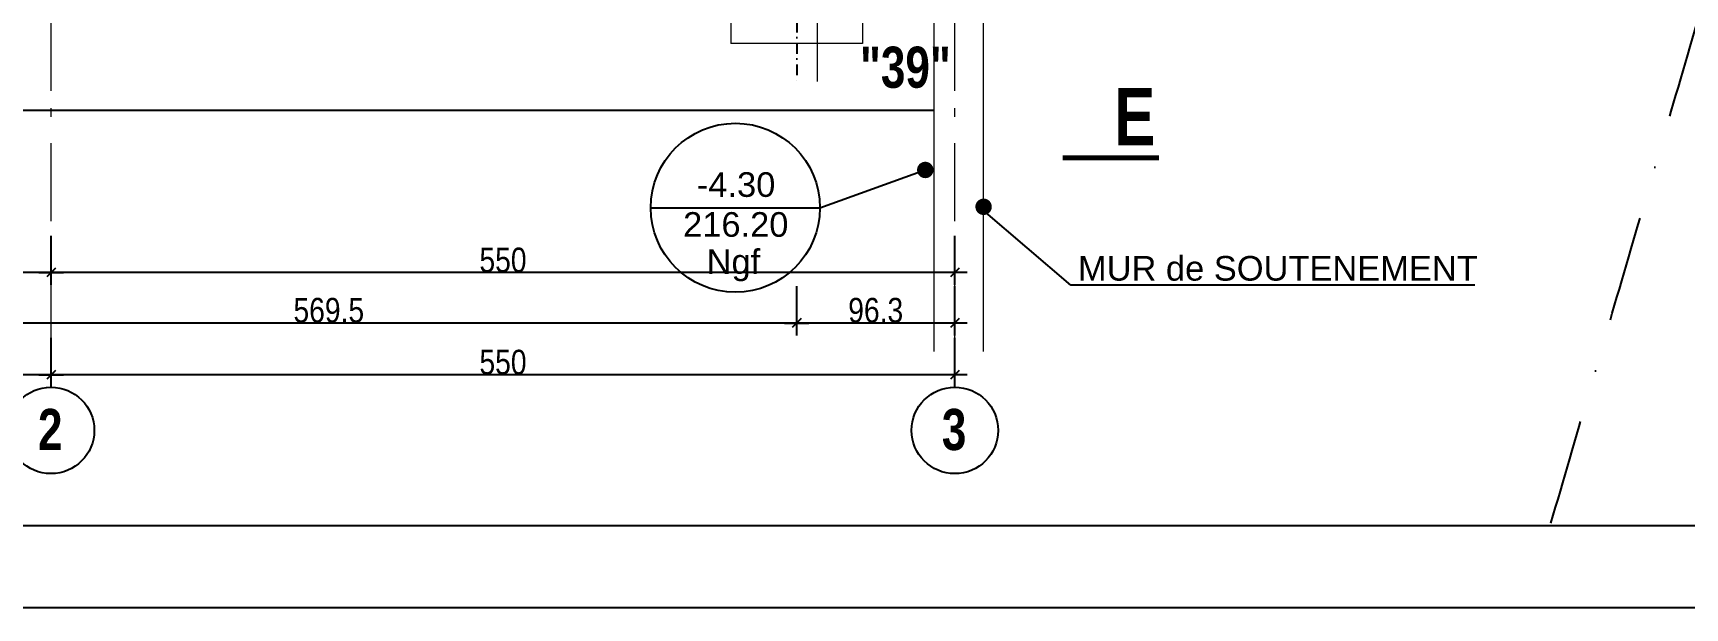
# Model space of a CAD drawing. Header units: centimetres. Extents: x 13078 to 20826, y -18629 to -14429.
# Drawn here: x 14917 to 15922, y -18629 to -18279 of the extents above; entities that cross this region are included whole.
import ezdxf
from ezdxf.enums import TextEntityAlignment as Align

# ---------------------------------------------------------------- set-up
doc = ezdxf.new("R2010")
doc.units = ezdxf.units.CM
doc.header["$LTSCALE"] = 25.4
doc.header["$PDMODE"] = 1
doc.header["$PDSIZE"] = -2
doc.linetypes.add('Style de ligne -6', pattern=[1.04164, 0.625, -0.20828, 0.06943, -0.13893])
doc.linetypes.add('TIRETPTX2', pattern=[50.8, 25.4, -12.7, 0, -12.7])
for name, color, linetype in [('01_cote_gen', 4, 'Continuous'), ('01_linteaux', 2, 'Continuous'), ('01_texte', 230, 'Continuous'), ('AA_COTES', 2, 'Continuous')]:
    doc.layers.add(name, color=color, linetype=linetype)
doc.layers.add('01_PIEUX', color=5, linetype='Continuous', lineweight=60)
doc.layers.add('B Général', color=7, linetype='Continuous', lineweight=5)
doc.styles.add('impact', font='impact.ttf')
doc.styles.add('MATTE_TXT', font='arial.ttf')
doc.styles.add('STYLE2', font='ARIALN.TTF')
doc.dimstyles.new('JB50', dxfattribs={"dimscale": 0.1, "dimtxt": 150, "dimasz": 15, "dimexe": 0.1, "dimexo": 0.1, "dimgap": 0.09, "dimtad": 1, "dimdec": 1, "dimdsep": 46, "dimtxsty": 'STYLE2', "dimblk1": 'BOND_G', "dimblk2": 'BOND_D', "dimsah": 1, "dimcen": 1.5, "dimdle": 0.01, "dimse1": 1, "dimse2": 1, "dimclrd": 4, "dimclre": 2, "dimclrt": 6, "dimazin": 2, "dimtfac": 2.333333, "dimtdec": 1, "dimtix": 1, "dimtmove": 2, "dimatfit": 3, "dimldrblk": 'BOND_G', "dimfxl": 1, "dimtolj": 1, "dimtzin": 0, "dimarcsym": 0})

# ---------------------------------------------------------------- blocks, each defined once
blk = doc.blocks.new('BOND_G')
at = {"layer": 'AA_COTES', "color": 0}
for p, q in [((0, -5), (0, 15)), ((5, 0), (-5, 0)), ((1.77, 1.77), (-1.77, -1.77))]:
    blk.add_line(p, q, dxfattribs=at)
blk = doc.blocks.new('BOND_D')
at = {"layer": 'AA_COTES', "color": 0}
for p, q in [((5, 0), (-5, 0)), ((-1.77, -1.77), (1.77, 1.77)), ((0, 5), (0, -15))]:
    blk.add_line(p, q, dxfattribs=at)
blk = doc.blocks.new('*D96')
at = {"layer": '01_cote_gen', "color": 4, "lineweight": -2, "ltscale": 3, "transparency": 16777216}
blk.add_line((15379.7, -18455.4), (14813.2, -18455.4), dxfattribs=at)
at = {"layer": 'Defpoints', "color": 0, "ltscale": 3, "transparency": 16777216}
for p in [(15381.2, -18289.2), (14811.7, -18455.4), (14811.7, -18462.9)]:
    blk.add_point(p, dxfattribs=at)
at = {"layer": '01_cote_gen', "color": 4, "lineweight": -2, "ltscale": 3, "transparency": 16777216, "xscale": 1.5, "yscale": 1.5, "zscale": 1.5, "rotation": 180}
blk.add_blockref('BOND_D', (14811.7, -18455.4), dxfattribs=at)
at = {"layer": '01_cote_gen', "color": 4, "lineweight": -2, "ltscale": 3, "transparency": 16777216, "xscale": 1.5, "yscale": 1.5, "zscale": 1.5}
blk.add_blockref('BOND_G', (15381.2, -18455.4), dxfattribs=at)
at = {"layer": '01_cote_gen', "color": 6, "ltscale": 3, "transparency": 16777216, "insert": (15096.5, -18447.7), "char_height": 15, "attachment_point": 5, "style": 'STYLE2'}
blk.add_mtext('\\A1;569.5', dxfattribs=at)
blk = doc.blocks.new('*D41')
at = {"layer": '01_cote_gen', "color": 4, "lineweight": -2, "ltscale": 3, "transparency": 16777216}
blk.add_line((14926, -18424.7), (14813.2, -18424.7), dxfattribs=at)
at = {"layer": 'Defpoints', "color": 0, "ltscale": 3, "transparency": 16777216}
for p in [(14811.7, -18424.7), (14927.5, -18421.4), (14811.7, -18510.5)]:
    blk.add_point(p, dxfattribs=at)
at = {"layer": '01_cote_gen', "color": 4, "lineweight": -2, "ltscale": 3, "transparency": 16777216, "xscale": 1.5, "yscale": 1.5, "zscale": 1.5, "rotation": 180}
blk.add_blockref('BOND_D', (14811.7, -18424.7), dxfattribs=at)
at = {"layer": '01_cote_gen', "color": 4, "lineweight": -2, "ltscale": 3, "transparency": 16777216, "xscale": 1.5, "yscale": 1.5, "zscale": 1.5}
blk.add_blockref('BOND_G', (14927.5, -18424.7), dxfattribs=at)
at = {"layer": '01_cote_gen', "color": 6, "ltscale": 3, "transparency": 16777216, "insert": (14869.6, -18417.1), "char_height": 15, "attachment_point": 5, "style": 'STYLE2'}
blk.add_mtext('\\A1;115.8', dxfattribs=at)
blk = doc.blocks.new('*D42')
at = {"layer": '01_cote_gen', "color": 4, "lineweight": -2, "ltscale": 3, "transparency": 16777216}
blk.add_line((15476, -18424.7), (14929, -18424.7), dxfattribs=at)
at = {"layer": 'Defpoints', "color": 0, "ltscale": 3, "transparency": 16777216}
for p in [(14927.5, -18419.4), (14927.5, -18424.7), (15477.5, -18442.5)]:
    blk.add_point(p, dxfattribs=at)
at = {"layer": '01_cote_gen', "color": 4, "lineweight": -2, "ltscale": 3, "transparency": 16777216, "xscale": 1.5, "yscale": 1.5, "zscale": 1.5, "rotation": 180}
blk.add_blockref('BOND_D', (14927.5, -18424.7), dxfattribs=at)
at = {"layer": '01_cote_gen', "color": 4, "lineweight": -2, "ltscale": 3, "transparency": 16777216, "xscale": 1.5, "yscale": 1.5, "zscale": 1.5}
blk.add_blockref('BOND_G', (15477.5, -18424.7), dxfattribs=at)
at = {"layer": '01_cote_gen', "color": 6, "ltscale": 3, "transparency": 16777216, "insert": (15202.5, -18417.1), "char_height": 15, "attachment_point": 5, "style": 'STYLE2'}
blk.add_mtext('\\A1;550', dxfattribs=at)
blk = doc.blocks.new('*D121')
at = {"layer": '01_cote_gen', "color": 4, "lineweight": -2, "ltscale": 3, "transparency": 16777216}
blk.add_line((14926, -18487), (14309, -18487), dxfattribs=at)
at = {"layer": 'Defpoints', "color": 0, "ltscale": 3, "transparency": 16777216}
for p in [(14307.5, -18369.2), (14927.5, -18479.5), (14307.5, -18487)]:
    blk.add_point(p, dxfattribs=at)
at = {"layer": '01_cote_gen', "color": 4, "lineweight": -2, "ltscale": 3, "transparency": 16777216, "xscale": 1.5, "yscale": 1.5, "zscale": 1.5, "rotation": 180}
blk.add_blockref('BOND_D', (14307.5, -18487), dxfattribs=at)
at = {"layer": '01_cote_gen', "color": 4, "lineweight": -2, "ltscale": 3, "transparency": 16777216, "xscale": 1.5, "yscale": 1.5, "zscale": 1.5}
blk.add_blockref('BOND_G', (14927.5, -18487), dxfattribs=at)
at = {"layer": '01_cote_gen', "color": 6, "ltscale": 3, "transparency": 16777216, "insert": (14617.5, -18479.3), "char_height": 15, "attachment_point": 5, "style": 'STYLE2'}
blk.add_mtext('\\A1;620', dxfattribs=at)
blk = doc.blocks.new('*D43')
at = {"layer": '01_cote_gen', "color": 4, "lineweight": -2, "ltscale": 3, "transparency": 16777216}
blk.add_line((15476, -18455.4), (15382.7, -18455.4), dxfattribs=at)
at = {"layer": 'Defpoints', "color": 0, "ltscale": 3, "transparency": 16777216}
for p in [(15381.2, -18310.5), (15477.5, -18395.4), (15381.2, -18455.4)]:
    blk.add_point(p, dxfattribs=at)
at = {"layer": '01_cote_gen', "color": 4, "lineweight": -2, "ltscale": 3, "transparency": 16777216, "xscale": 1.5, "yscale": 1.5, "zscale": 1.5, "rotation": 180}
blk.add_blockref('BOND_D', (15381.2, -18455.4), dxfattribs=at)
at = {"layer": '01_cote_gen', "color": 4, "lineweight": -2, "ltscale": 3, "transparency": 16777216, "xscale": 1.5, "yscale": 1.5, "zscale": 1.5}
blk.add_blockref('BOND_G', (15477.5, -18455.4), dxfattribs=at)
at = {"layer": '01_cote_gen', "color": 6, "ltscale": 3, "transparency": 16777216, "insert": (15429.3, -18447.7), "char_height": 15, "attachment_point": 5, "style": 'STYLE2'}
blk.add_mtext('\\A1;96.3', dxfattribs=at)
blk = doc.blocks.new('*D45')
at = {"layer": '01_cote_gen', "color": 4, "lineweight": -2, "ltscale": 3, "transparency": 16777216}
blk.add_line((15476, -18487), (14929, -18487), dxfattribs=at)
at = {"layer": 'Defpoints', "color": 0, "ltscale": 3, "transparency": 16777216}
for p in [(15477.5, -18470.5), (14927.5, -18479.5), (14927.5, -18487)]:
    blk.add_point(p, dxfattribs=at)
at = {"layer": '01_cote_gen', "color": 4, "lineweight": -2, "ltscale": 3, "transparency": 16777216, "xscale": 1.5, "yscale": 1.5, "zscale": 1.5, "rotation": 180}
blk.add_blockref('BOND_D', (14927.5, -18487), dxfattribs=at)
at = {"layer": '01_cote_gen', "color": 4, "lineweight": -2, "ltscale": 3, "transparency": 16777216, "xscale": 1.5, "yscale": 1.5, "zscale": 1.5}
blk.add_blockref('BOND_G', (15477.5, -18487), dxfattribs=at)
at = {"layer": '01_cote_gen', "color": 6, "ltscale": 3, "transparency": 16777216, "insert": (15202.5, -18479.3), "char_height": 15, "attachment_point": 5, "style": 'STYLE2'}
blk.add_mtext('\\A1;550', dxfattribs=at)

msp = doc.modelspace()

# ---------------------------------------------------------------- linework, layer by layer
at = {"layer": '01_cote_gen'}
msp.add_line((19775.65, -18628.94), (13098.45, -18628.94), dxfattribs=at)
at = {"layer": '01_linteaux', "linetype": 'TIRETPTX2', "ltscale": 0.01}
msp.add_line((15381.22, -18154.89), (15381.22, -18308.29), dxfattribs=at)
at = {"layer": '01_linteaux', "color": 5, "linetype": 'TIRETPTX2', "ltscale": 0.1}
msp.add_open_spline([(15840.18, -18577.38), (16023.98, -17947.57), (16207.78, -17317.77)], degree=2, dxfattribs=at)
at = {"layer": '01_PIEUX', "color": 2, "linetype": 'Continuous', "lineweight": 5}
for p, q in [((15464.95, -18472.79), (15464.95, -17655.16)), ((15494.95, -18472.79), (15494.95, -17655.16)), ((15393.72, -18006.1), (15393.72, -18308.29)), ((15341.22, -18205.14), (15341.22, -18285.14)), ((15421.22, -18205.14), (15421.22, -18285.14)), ((15421.22, -18285.14), (15341.22, -18285.14))]:
    msp.add_line(p, q, dxfattribs=at)
at = {"layer": '01_texte'}
for p, q in [((15464.95, -18325.89), (14288.6, -18325.89)), ((15395.35, -18385.19), (15459.45, -18362.19)), ((15292.42, -18385.19), (15395.35, -18385.19)), ((15548.04, -18432.42), (15494.95, -18386.92)), ((15793.95, -18432.42), (15548.04, -18432.42)), ((19775.65, -18578.94), (13148.45, -18578.94))]:
    msp.add_line(p, q, dxfattribs=at)
at = {"layer": '01_texte', "const_width": 3}
msp.add_lwpolyline([(15601.59, -18354.86), (15543.09, -18354.86)], dxfattribs=at)
at = {"layer": '01_texte', "const_width": 5}
for points in [[(15456.95, -18362.19, 1), (15461.95, -18362.19, 1)], [(15492.45, -18384.62, 1), (15497.45, -18384.62, 1)]]:
    msp.add_lwpolyline(points, format="xyb", close=True, dxfattribs=at)
at = {"layer": '01_texte'}
for centre, radius in [((15343.89, -18385.19), 51.46), ((14927.45, -18520.8), 26.34), ((15477.47, -18520.8), 26.34)]:
    msp.add_circle(centre, radius, dxfattribs=at)
at = {"layer": 'B Général', "color": 1, "linetype": 'Style de ligne -6', "lineweight": 13, "ltscale": 3, "true_color": 0xff0000}
msp.add_line((14927.45, -18472.79), (14927.45, -15141.29), dxfattribs=at)
at = {"layer": 'B Général', "color": 1, "linetype": 'Style de ligne -6', "lineweight": 13, "ltscale": 3}
msp.add_line((15477.47, -18472.79), (15477.47, -15141.29), dxfattribs=at)

# ---------------------------------------------------------------- texts
at = {"layer": '01_texte', "style": 'impact'}
for s, height, p in [('"39"', 25, (15447.36, -18319.6)), ('E', 35, (15586.91, -18357.71))]:
    msp.add_text(s, height=height, rotation=0, dxfattribs=at).set_placement(p, align=Align.BOTTOM_CENTER)
at = {"layer": '01_texte', "style": 'MATTE_TXT'}
for s, p in [('-4.30', (15320.46, -18378.57)), ('216.20', (15312.09, -18402.88)), ('Ngf', (15326.42, -18425.51)), ('MUR de SOUTENEMENT', (15552.37, -18429.58))]:
    msp.add_text(s, height=15, dxfattribs=at).set_placement(p)
at = {"layer": '01_texte', "char_height": 25, "attachment_point": 1, "rotation": 0, "line_spacing_factor": 0.895453, "style": 'impact'}
for s, insert in [('2', (14919.53, -18507.71)), ('3', (15469.55, -18507.71))]:
    msp.add_mtext(s, dxfattribs=dict(at, insert=insert))

# ---------------------------------------------------------------- dimensions: what is measured, and where the dimension line sits
at = {"layer": '01_cote_gen', "ltscale": 3}
for base, p1, p2, picture, middle in [((14811.7, -18455.41), (15381.22, -18289.17), (14811.7, -18462.91), '*D96', (15096.46, -18447.75)), ((15381.2174, -18455.4147), (15477.4687, -18395.3518), (15381.2174, -18310.5399), '*D43', (15429.3431, -18447.7471)), ((14307.45, -18486.96), (14927.45, -18479.46), (14307.45, -18369.25), '*D121', (14617.45, -18479.29)), ((14811.6951, -18424.7197), (14927.452, -18421.3661), (14811.6951, -18510.5136), '*D41', (14869.5736, -18417.0521)), ((14927.45, -18424.72), (15477.47, -18442.53), (14927.45, -18419.41), '*D42', (15202.46, -18417.05)), ((14927.45, -18486.96), (15477.47, -18470.49), (14927.45, -18479.46), '*D45', (15202.46, -18479.29))]:
    dim = msp.add_linear_dim(base=base, p1=p1, p2=p2, dimstyle='JB50', dxfattribs=at)
    dim.commit()
    dim.dimension.update_dxf_attribs({"geometry": picture, "text_midpoint": middle})

doc.saveas('drawing.dxf')
